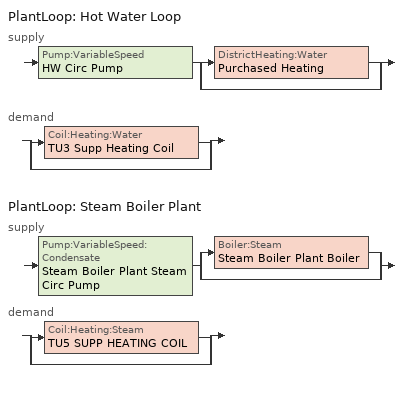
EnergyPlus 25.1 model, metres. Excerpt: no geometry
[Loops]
PlantLoop 'Hot Water Loop'
 supply: Pump:VariableSpeed 'HW Circ Pump' > split
  | DistrictHeating:Water 'Purchased Heating'
  | bypass
 demand: split
  | Coil:Heating:Water 'TU3 Supp Heating Coil'
  | bypass
PlantLoop 'Steam Boiler Plant'
 supply: Pump:VariableSpeed:Condensate 'Steam Boiler Plant Steam Circ Pump' > split
  | Boiler:Steam 'Steam Boiler Plant Boiler'
  | bypass
 demand: split
  | Coil:Heating:Steam 'TU5 SUPP HEATING COIL'
  | bypass
[Boiler:Steam]
Steam Boiler Plant Boiler: Design outlet steam temperature=115; Fuel type=NaturalGas; Maximum operating pressure=160000; Maximum part load ratio=1; Minimum part load ratio=1e-05; Nominal capacity=Autosize; Optimum part load ratio=0.2; Theoretical efficiency=0.8; Coefficient 1 of fuel use function of part load ratio curve=0.8; Coefficient 2 of fuel use function of part load ratio curve=0.1; Coefficient 3 of fuel use function of part load ratio curve=0.1
[Coil:Cooling:DX:VariableRefrigerantFlow] Availability schedule=VRFAvailSched; Cooling capacity modifier curve function of flow fraction=VRFACCoolCapFFF; Cooling capacity ratio modifier function of temperature curve=VRFTUCoolCapFT; Gross rated sensible heat ratio=Autosize; Gross rated total cooling capacity=Autosize; Rated air flow rate=Autosize
TU3 VRF DX Cooling Coil; TU5 VRF DX Cooling Coil
[Coil:Heating:DX:VariableRefrigerantFlow] Availability schedule=VRFAvailSched; Gross rated heating capacity=Autosize; Heating capacity modifier function of flow fraction curve=VRFACCoolCapFFF; Heating capacity ratio modifier function of temperature curve=VRFTUHeatCapFT; Rated air flow rate=Autosize
TU3 VRF DX Heating Coil; TU5 VRF DX Heating Coil
[Coil:Heating:Steam]
TU5 Supp Heating Coil: Availability schedule=VRFAvailSched; Coil control type=ZoneLoadControl; Degree of loop subcooling=15; Degree of subcooling=5; Maximum steam flow rate=Autosize
[Coil:Heating:Water]
TU3 Supp Heating Coil: Availability schedule=VRFAvailSched; Maximum water flow rate=Autosize; Performance input method=UFactorTimesAreaAndDesignWaterFlowRate; Rated capacity=Autosize; Rated inlet air temperature=16.6; Rated inlet water temperature=82.2; Rated outlet air temperature=32.2; Rated outlet water temperature=71.1; U factor times area value=Autosize
[DistrictHeating:Water]
Purchased Heating: Nominal capacity=Autosize
[Fan:SystemModel] Availability schedule=VRFAvailSched; Design electric power consumption=Autosize; Design maximum air flow rate=Autosize; Design power sizing method=TotalEfficiencyAndPressure; Design pressure rise=600; Electric power minimum flow rate fraction=0; Fan total efficiency=0.7; Motor efficiency=0.9; Motor in air stream fraction=1; Speed control method=Discrete
TU3 VRF Supply Fan; TU5 VRF Supply Fan
[PlantEquipmentList]
Steam Boiler Plant heating plant: Steam Boiler Plant Boiler, Boiler:Steam
heating plant: Purchased Heating, DistrictHeating:Water
[PlantEquipmentOperation:HeatingLoad] Load range 1 lower limit=0; Load range 1 upper limit=100000
Name | Range 1 equipment list
Purchased Heating Only | heating plant
Steam Boiler Plant Heat Supply | Steam Boiler Plant heating plant
[PlantEquipmentOperationSchemes] Control scheme 1 schedule=AlwaysOn
Name | Control scheme 1
Hot Loop Operation | Purchased Heating Only
Steam Boiler Plant Operation | Steam Boiler Plant Heat Supply
[PlantLoop] Load distribution scheme=Optimal; Maximum loop flow rate=Autosize; Minimum loop flow rate=0; Minimum loop temperature=10; Plant loop volume=Autocalculate
Name | Fluid type | Maximum loop temperature | Plant equipment operation scheme
Hot Water Loop | Water | 100 | Hot Loop Operation
Steam Boiler Plant | Steam | 110 | Steam Boiler Plant Operation
[Pump:VariableSpeed]
HW Circ Pump: Design maximum flow rate=Autosize; Design minimum flow rate=0; Design power consumption=Autosize; Design pump head=179352; Fraction of motor inefficiencies to fluid stream=0; Motor efficiency=0.9; Pump control type=Intermittent; Coefficient 1 of the part load performance curve=0; Coefficient 2 of the part load performance curve=1; Coefficient 3 of the part load performance curve=0; Coefficient 4 of the part load performance curve=0
[Pump:VariableSpeed:Condensate]
Steam Boiler Plant Steam Circ Pump: Design power consumption=Autosize; Design steam volume flow rate=Autosize; Coefficient 1 of the part load performance curve=0; Coefficient 2 of the part load performance curve=1; Coefficient 3 of the part load performance curve=0; Coefficient 4 of the part load performance curve=0
[SetpointManager:Scheduled] Control variable=Temperature; Schedule=Steam-Loop-Temp-Schedule
Name | Setpoint node or nodelist
Steam Boiler Plant Boiler Setpoint Manager | Steam Boiler Plant Boiler Outlet Node
Steam Boiler Plant Steam Temp Manager | Steam Boiler Plant Steam Supply Outlet Node
[Sizing:Plant]
Name | Design loop exit temperature | Loop design temperature difference | Loop type
Hot Water Loop | 82 | 11 | Heating
Steam Boiler Plant | 110 | 25 | Steam
[ZoneHVAC:TerminalUnit:VariableRefrigerantFlow] Cooling outdoor air flow rate=Autosize; Cooling supply air flow rate=Autosize; Heating outdoor air flow rate=Autosize; Heating supply air flow rate=Autosize; Maximum supply air temperature from supplemental heater=Autosize; No cooling supply air flow rate=Autosize; No heating supply air flow rate=Autosize; No load outdoor air flow rate=Autosize; Supply air fan operating mode schedule=VRFFanSchedule; Supply air fan placement=DrawThrough; Terminal unit availability schedule=VRFAvailSched; Zone terminal unit off parasitic electric energy use=20; Zone terminal unit on parasitic electric energy use=30
Name | Cooling coil object | Heating coil object | Outside air mixer object | Supplemental heating coil | Supply air fan object
TU3 | TU3 VRF DX Cooling Coil | TU3 VRF DX Heating Coil | TU3 OA Mixer | TU3 Supp Heating Coil | TU3 VRF Supply Fan
TU5 | TU5 VRF DX Cooling Coil | TU5 VRF DX Heating Coil | TU5 OA Mixer | TU5 Supp Heating Coil | TU5 VRF Supply Fan
[Curve:Cubic] Input unit type for x=Temperature; Maximum curve output=1.5; Maximum value of x=50; Minimum curve output=0.5; Minimum value of x=0; Output unit type=Dimensionless
Name | Coefficient1 constant | Coefficient2 x | Coefficient3 x 2 | Coefficient4 x 3
VRFTUCoolCapFT | 0.504547 | 0.0288891 | -1.08194e-05 | 1.01359e-05
VRFTUHeatCapFT | -0.390709 | 0.261815 | -0.0130432 | 0.000178132
[Curve:Quadratic]
VRFACCoolCapFFF: Maximum value of x=1.5; Minimum value of x=0.5; Coefficient1 constant=0.8; Coefficient2 x=0.2; Coefficient3 x 2=0
[Schedule:Compact]
AlwaysOn: Through: 12/31, For: Alldays, Until: 24:00, 1
Steam-Loop-Temp-Schedule: Through: 12/31, For: AllDays, Until: 24:00, 100
VRFAvailSched: Through: 3/31, For: AllDays, Until: 24:00, 1, Through: 9/30, For: WeekDays, Until: 7:00, 1, Until: 17:00, 1, Until: 24:00, 1, For: SummerDesignDay WinterDesignDay, Until: 24:00, 1, For: AllOtherDays, Until: 24:00, 1, Through: 12/31, For: AllDays, Until: 24:00, 1
VRFFanSchedule: Through: 12/31, For: AllDays, Until: 7:00, 1, Until: 18:00, 1, Until: 24:00, 1
